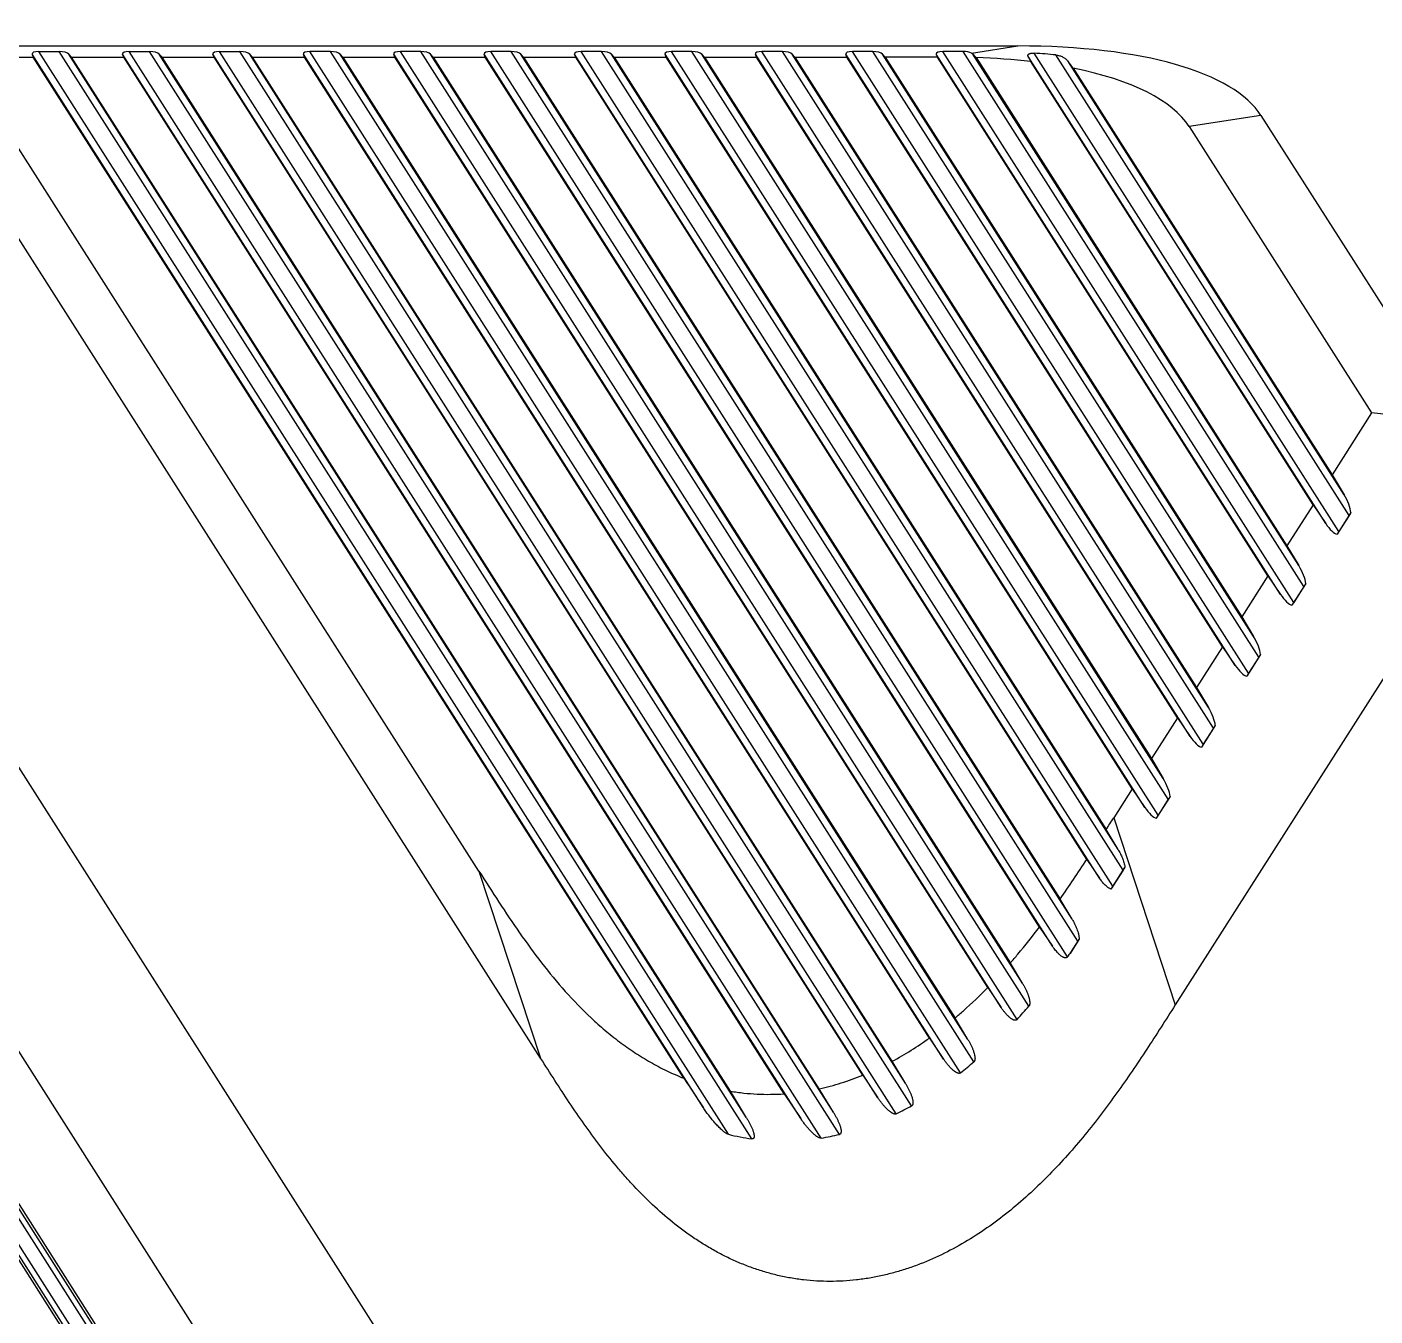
# Model space of a CAD drawing. Header units: millimetres. Extents: x 620 to 19791, y 2539 to 6969.
# Drawn here: x 14156.7 to 14253.9, y 4224.7 to 4317.7 of the extents above; entities that cross this region are included whole.
import ezdxf

# ---------------------------------------------------------------- set-up
doc = ezdxf.new("R2010")
doc.units = ezdxf.units.MM

# ---------------------------------------------------------------- blocks, each defined once
blk = doc.blocks.new('DTGFH')
at = {"color": 7, "linetype": 'Continuous'}
for p, q in [((8803.443, 4409.834), (8995.392, 4108.534)), ((8967.816, 4210.447), (8842.112, 4407.763)), ((8819.62, 4404.914), (9007.76, 4109.592)), ((8988.34, 4108.661), (8801.783, 4401.496)), ((8986.754, 4110.061), (8803.1, 4398.34)), ((8987.09, 4110.275), (8803.436, 4398.554)), ((8801.748, 4397.456), (8985.812, 4108.534)), ((8803.1, 4396.424), (8985.533, 4110.061)), ((8802.764, 4396.21), (8985.197, 4109.847)), ((8923.382, 4283.45), (9002.246, 4283.45)), ((8963.369, 4223.94), (8925.967, 4282.65)), ((8925.967, 4282.65), (8931.225, 4282.65)), ((8931.143, 4282.868), (8931.225, 4282.65)), ((8979.558, 4206.871), (8931.143, 4282.868)), ((8978.146, 4208.998), (8931.225, 4282.65)), ((8981.373, 4204.949), (8931.617, 4283.05)), ((8931.617, 4283.05), (8933.087, 4283.05)), ((8983.051, 4204.622), (8933.087, 4283.05)), ((8982.672, 4206.144), (8933.794, 4282.868)), ((8933.794, 4282.868), (8933.989, 4282.65)), ((8981.506, 4208.063), (8933.989, 4282.65)), ((8933.989, 4282.65), (8937.746, 4282.65)), ((8986.578, 4206.089), (8937.664, 4282.868)), ((8937.746, 4282.65), (8937.664, 4282.868)), ((8985.385, 4207.872), (8937.746, 4282.65)), ((8988.066, 4204.679), (8938.138, 4283.05)), ((8938.138, 4283.05), (8939.608, 4283.05)), ((8989.371, 4204.939), (8939.608, 4283.05)), ((8940.51, 4282.65), (8940.315, 4282.868)), ((8988.965, 4206.503), (8940.315, 4282.868)), ((8987.918, 4208.235), (8940.51, 4282.65)), ((8940.51, 4282.65), (8944.267, 4282.65)), ((8944.267, 4282.65), (8944.185, 4282.868)), ((8992.146, 4207.584), (8944.185, 4282.868)), ((8991.053, 4209.212), (8944.267, 4282.65)), ((8993.476, 4206.424), (8944.66, 4283.05)), ((8944.66, 4283.05), (8946.13, 4283.05)), ((8994.579, 4207), (8946.13, 4283.05)), ((8947.032, 4282.65), (8946.837, 4282.868)), ((8994.158, 4208.588), (8946.837, 4282.868)), ((8993.178, 4210.215), (8947.032, 4282.65)), ((8947.032, 4282.65), (8950.789, 4282.65)), ((8950.789, 4282.65), (8950.707, 4282.868)), ((8996.892, 4210.372), (8950.707, 4282.868)), ((8995.864, 4211.896), (8950.789, 4282.65)), ((8998.113, 4209.382), (8951.181, 4283.05)), ((8952.651, 4283.05), (8951.181, 4283.05)), ((8999.075, 4210.179), (8952.651, 4283.05)), ((8998.643, 4211.784), (8953.358, 4282.868)), ((8953.553, 4282.65), (8953.358, 4282.868)), ((8953.553, 4282.65), (8997.711, 4213.336)), ((8953.553, 4282.65), (8957.31, 4282.65)), ((8957.31, 4282.65), (8957.228, 4282.868)), ((9001.046, 4214.087), (8957.228, 4282.868)), ((9000.068, 4215.534), (8957.31, 4282.65)), ((9002.185, 4213.226), (8957.702, 4283.05)), ((8959.172, 4283.05), (8957.702, 4283.05)), ((9003.039, 4214.193), (8959.172, 4283.05)), ((9002.599, 4215.811), (8959.879, 4282.868)), ((8960.074, 4282.65), (8959.879, 4282.868)), ((8960.074, 4282.65), (9001.703, 4217.306)), ((8960.074, 4282.65), (8963.831, 4282.65)), ((9004.75, 4218.51), (8963.749, 4282.868)), ((8963.831, 4282.65), (8963.749, 4282.868)), ((9003.809, 4219.898), (8963.831, 4282.65)), ((9005.827, 4217.745), (8964.223, 4283.05)), ((8965.694, 4283.05), (8964.223, 4283.05)), ((9006.574, 4218.882), (8965.694, 4283.05)), ((9006.157, 4220.462), (8966.401, 4282.868)), ((8966.595, 4282.65), (8966.401, 4282.868)), ((8966.595, 4282.65), (9005.287, 4221.917)), ((8966.595, 4282.65), (8970.353, 4282.65)), ((8970.353, 4282.65), (8970.27, 4282.868)), ((9008.141, 4223.422), (8970.27, 4282.868)), ((9007.223, 4224.775), (8970.353, 4282.65)), ((9009.099, 4222.846), (8970.745, 4283.05)), ((8972.215, 4283.05), (8970.745, 4283.05)), ((9009.834, 4224), (8972.215, 4283.05)), ((8973.117, 4282.65), (8972.922, 4282.868)), ((9009.472, 4225.495), (8972.922, 4282.868)), ((8973.117, 4282.65), (9008.614, 4226.93)), ((8973.117, 4282.65), (8976.874, 4282.65)), ((8976.874, 4282.65), (8976.792, 4282.868)), ((9011.407, 4228.532), (8976.792, 4282.868)), ((9010.493, 4229.879), (8976.874, 4282.65)), ((9012.36, 4227.964), (8977.266, 4283.05)), ((8978.736, 4283.05), (8977.266, 4283.05)), ((9013.095, 4229.118), (8978.736, 4283.05)), ((8979.638, 4282.65), (8979.443, 4282.868)), ((9012.733, 4230.613), (8979.443, 4282.868)), ((8979.638, 4282.65), (9011.875, 4232.048)), ((8979.638, 4282.65), (8983.395, 4282.65)), ((9014.668, 4233.65), (8983.313, 4282.868)), ((8983.395, 4282.65), (8983.313, 4282.868)), ((9013.754, 4234.997), (8983.395, 4282.65)), ((9015.62, 4233.082), (8983.787, 4283.05)), ((8985.257, 4283.05), (8983.787, 4283.05)), ((9016.355, 4234.236), (8985.257, 4283.05)), ((9015.994, 4235.731), (8985.964, 4282.868)), ((8986.159, 4282.65), (8985.964, 4282.868)), ((8986.159, 4282.65), (9015.136, 4237.166)), ((8986.159, 4282.65), (8989.916, 4282.65)), ((9017.929, 4238.768), (8989.834, 4282.868)), ((8989.916, 4282.65), (8989.834, 4282.868)), ((9017.014, 4240.115), (8989.916, 4282.65)), ((9018.881, 4238.2), (8990.309, 4283.05)), ((8991.779, 4283.05), (8990.309, 4283.05)), ((9019.616, 4239.354), (8991.779, 4283.05)), ((9019.254, 4240.849), (8992.486, 4282.868)), ((8992.681, 4282.65), (8992.486, 4282.868)), ((8992.681, 4282.65), (9018.396, 4242.285)), ((8996.438, 4282.65), (8992.681, 4282.65)), ((8996.356, 4282.868), (8996.438, 4282.65)), ((9021.189, 4243.887), (8996.356, 4282.868)), ((9020.275, 4245.233), (8996.438, 4282.65)), ((9022.142, 4243.319), (8996.83, 4283.05)), ((8998.3, 4283.05), (8996.83, 4283.05)), ((9022.877, 4244.473), (8998.3, 4283.05)), ((8998.91, 4282.935), (9002.246, 4283.45)), ((9022.515, 4245.967), (8999.008, 4282.865)), ((8999.226, 4282.612), (9021.657, 4247.403)), ((9024.45, 4249.005), (9002.988, 4282.693)), ((9025.402, 4248.437), (9003.428, 4282.93)), ((9026.137, 4249.591), (9004.979, 4282.804)), ((9023.536, 4250.352), (9003.169, 4282.32)), ((9025.776, 4251.086), (9005.844, 4282.372)), ((9006.237, 4281.843), (9024.918, 4252.521)), ((9019.783, 4278.439), (9014.602, 4277.639)), ((9019.783, 4278.439), (9033.867, 4256.332)), ((9014.602, 4277.639), (9027.761, 4256.983)), ((9027.761, 4256.983), (9024.918, 4252.521)), ((9033.867, 4256.332), (9027.761, 4256.983)), ((9024.918, 4252.521), (9025.776, 4251.086)), ((9023.536, 4250.352), (9021.657, 4247.403)), ((9023.536, 4250.352), (9024.45, 4249.005)), ((9026.271, 4249.793), (9025.274, 4248.226)), ((9026.137, 4249.591), (9025.402, 4248.437)), ((9035.367, 4248.45), (9013.602, 4214.286)), ((9021.657, 4247.403), (9022.515, 4245.967)), ((9020.275, 4245.233), (9018.396, 4242.285)), ((9020.275, 4245.233), (9021.189, 4243.887)), ((9023.011, 4244.674), (9022.013, 4243.108)), ((9022.877, 4244.473), (9022.142, 4243.319)), ((9018.396, 4242.285), (9019.254, 4240.849)), ((9017.014, 4240.115), (9015.136, 4237.166)), ((9017.014, 4240.115), (9017.929, 4238.768)), ((9019.75, 4239.556), (9018.752, 4237.99)), ((9019.616, 4239.354), (9018.881, 4238.2)), ((9015.136, 4237.166), (9015.994, 4235.731)), ((9013.754, 4234.997), (9011.875, 4232.048)), ((9013.754, 4234.997), (9014.668, 4233.65)), ((9016.489, 4234.438), (9015.492, 4232.872)), ((9016.355, 4234.236), (9015.62, 4233.082)), ((9011.875, 4232.048), (9012.733, 4230.613)), ((9010.493, 4229.879), (9009.156, 4227.779)), ((9010.493, 4229.879), (9011.407, 4228.532)), ((9013.229, 4229.32), (9012.231, 4227.754)), ((9013.095, 4229.118), (9012.36, 4227.964)), ((9009.156, 4227.779), (9013.602, 4214.286)), ((9009.472, 4225.495), (9008.614, 4226.93)), ((9007.223, 4224.775), (9008.141, 4223.422)), ((9008.972, 4222.638), (9009.968, 4224.202)), ((8963.369, 4223.94), (8967.816, 4210.447)), ((9009.834, 4224), (9009.099, 4222.846)), ((9006.157, 4220.462), (9005.287, 4221.917)), ((9003.809, 4219.898), (9004.75, 4218.51)), ((9006.014, 4218.003), (9006.657, 4219.009)), ((9006.574, 4218.882), (9006.014, 4218.003)), ((9002.599, 4215.811), (9001.703, 4217.306)), ((9000.068, 4215.534), (9001.046, 4214.087)), ((8998.643, 4211.784), (8997.711, 4213.336)), ((8995.864, 4211.896), (8996.892, 4210.372)), ((8994.158, 4208.588), (8993.178, 4210.215)), ((8991.053, 4209.212), (8992.146, 4207.584)), ((8982.672, 4206.144), (8981.506, 4208.063)), ((8985.385, 4207.872), (8986.578, 4206.089)), ((8988.965, 4206.503), (8987.918, 4208.235))]:
    blk.add_line(p, q, dxfattribs=at)
for centre, radius, start, end in [((8948.586, 4259.27), 70.717, 324.04162, 324.29953), ((8969.634, 4242.834), 44.002, 317.71021, 319.39028), ((8979.081, 4233.321), 30.583, 308.48577, 310.82713), ((8983.536, 4226.809), 22.679, 295.99308, 299.13764), ((8985.372, 4221.01), 16.551, 256.01872, 261.94077), ((8985.224, 4222.305), 17.854, 279.15978, 283.42881)]:
    blk.add_arc(centre, radius, start, end, dxfattribs=at)
for centre, major_axis, ratio, start_param, end_param in [((8931.744, 4282.85), (0.606, -0.047), 0.320744, 1.807284, 3.290814), ((8933.215, 4282.85), (0.606, -0.047), 0.320744, 0.323754, 1.807284), ((8938.266, 4282.85), (0.606, -0.047), 0.320744, 1.807284, 3.290814), ((8939.736, 4282.85), (0.606, -0.047), 0.320744, 0.323754, 1.807284), ((8944.787, 4282.85), (0.606, -0.047), 0.320744, 1.807284, 3.290814), ((8946.257, 4282.85), (0.606, -0.047), 0.320744, 0.323754, 1.807284), ((8951.308, 4282.85), (0.606, -0.047), 0.320744, 1.807284, 3.290814), ((8952.778, 4282.85), (0.606, -0.047), 0.320744, 0.323754, 1.807284), ((8957.83, 4282.85), (0.606, -0.047), 0.320744, 1.807284, 3.290814), ((8959.3, 4282.85), (0.606, -0.047), 0.320744, 0.323754, 1.807284), ((8964.351, 4282.85), (0.606, -0.047), 0.320744, 1.807284, 3.290814), ((8965.821, 4282.85), (0.606, -0.047), 0.320744, 0.323754, 1.807284), ((8970.872, 4282.85), (0.606, -0.047), 0.320744, 1.807284, 3.290814), ((8972.342, 4282.85), (0.606, -0.047), 0.320744, 0.323754, 1.807284), ((8977.393, 4282.85), (0.606, -0.047), 0.320744, 1.807284, 3.290814), ((8978.864, 4282.85), (0.606, -0.047), 0.320744, 0.323754, 1.807284), ((8983.915, 4282.85), (0.606, -0.047), 0.320744, 1.807284, 3.290814), ((8985.385, 4282.85), (0.606, -0.047), 0.320744, 0.323754, 1.807284), ((8990.436, 4282.85), (0.606, -0.047), 0.320744, 1.807284, 3.290814), ((8991.906, 4282.85), (0.606, -0.047), 0.320744, 0.323754, 1.807284), ((8996.957, 4282.85), (0.606, -0.047), 0.320744, 1.807284, 3.290814), ((8998.427, 4282.85), (0.606, -0.047), 0.320744, 0.675032, 1.807284), ((9003.8, 4274.405), (-5.747, 9.225), 0.08354, -0.528876, -0.465119), ((8987.443, 4271.88), (-27.729, -4.281), 0.356408, -2.227773, -2.063972), ((8992.624, 4272.68), (27.729, 4.281), 0.356408, 0.155363, 1.162012), ((9008.587, 4275.144), (-6.071, 9.173), 0.08773, 0.548699, 0.616611), ((8990.033, 4272.28), (27.729, 4.281), 0.356408, 0.947583, 1.012536), ((9009.528, 4275.29), (-5.747, 9.225), 0.08354, -0.834036, -0.749139), ((8987.443, 4271.88), (-27.729, -4.281), 0.356408, -2.98623, -2.369132), ((9025.409, 4250.734), (-0.753, 1.34), 0.321086, -2.512347, -1.48786), ((9026.163, 4249.55), (0.295, 0.466), 0.079183, 1.074563, 1.533606), ((9024.674, 4249.58), (-0.753, 1.34), 0.321086, -4.454919, -3.430431), ((9025.428, 4248.396), (0.295, 0.466), 0.079183, 1.533606, 1.992648), ((9022.149, 4245.615), (-0.753, 1.34), 0.321086, -2.512347, -1.48786), ((9022.903, 4244.432), (0.295, 0.466), 0.079183, 1.074563, 1.533606), ((9021.414, 4244.462), (-0.753, 1.34), 0.321086, -4.454919, -3.430431), ((9022.168, 4243.278), (0.295, 0.466), 0.079183, 1.533606, 1.992648), ((9018.888, 4240.497), (-0.753, 1.34), 0.321086, -2.512347, -1.48786), ((9019.642, 4239.314), (0.295, 0.466), 0.079183, 1.074563, 1.533606), ((9018.153, 4239.343), (-0.753, 1.34), 0.321086, -4.454919, -3.430431), ((9018.907, 4238.16), (0.295, 0.466), 0.079183, 1.533606, 1.992648), ((9015.627, 4235.379), (-0.753, 1.34), 0.321086, -2.512347, -1.48786), ((9016.381, 4234.195), (0.295, 0.466), 0.079183, 1.074563, 1.533606), ((9014.892, 4234.225), (-0.753, 1.34), 0.321086, -4.454919, -3.430431), ((9015.646, 4233.042), (0.295, 0.466), 0.079183, 1.533606, 1.992648), ((9012.367, 4230.261), (-0.753, 1.34), 0.321086, -2.512347, -1.48786), ((9013.121, 4229.077), (0.295, 0.466), 0.079183, 1.074563, 1.533606), ((9011.632, 4229.107), (-0.753, 1.34), 0.321086, -4.454919, -3.430431), ((9012.386, 4227.923), (0.295, 0.466), 0.079183, 1.533606, 1.992648), ((9009.86, 4223.959), (0.295, 0.466), 0.079183, 1.074614, 1.533606), ((9009.125, 4222.805), (0.295, 0.466), 0.079183, 1.533606, 1.985946), ((9006.599, 4218.841), (0.295, 0.466), 0.079183, 1.252959, 1.533606)]:
    blk.add_ellipse(centre, major_axis=major_axis, ratio=ratio, start_param=start_param, end_param=end_param, dxfattribs=at)
for points, knots in [([(8998.91, 4282.935), (8998.93, 4282.926), (8998.957, 4282.91), (8998.989, 4282.885), (8999.003, 4282.872), (8999.008, 4282.865)], [0, 0, 0, 0, 0.538309, 0.778937, 1, 1, 1, 1]), ([(9002.988, 4282.693), (9002.984, 4282.702), (9002.977, 4282.719), (9002.972, 4282.745), (9002.971, 4282.771), (9002.977, 4282.797), (9002.989, 4282.821), (9003.008, 4282.844), (9003.033, 4282.864), (9003.064, 4282.882), (9003.1, 4282.898), (9003.14, 4282.91), (9003.184, 4282.92), (9003.247, 4282.929), (9003.328, 4282.934), (9003.394, 4282.932), (9003.428, 4282.93)], [0, 0, 0, 0, 0.046608, 0.090866, 0.1336, 0.176238, 0.220668, 0.268836, 0.322229, 0.381579, 0.446846, 0.517392, 0.592287, 0.67052, 0.833316, 1, 1, 1, 1]), ([(9004.979, 4282.804), (9005.025, 4282.799), (9005.115, 4282.785), (9005.247, 4282.751), (9005.371, 4282.708), (9005.487, 4282.655), (9005.594, 4282.595), (9005.69, 4282.528), (9005.774, 4282.454), (9005.823, 4282.4), (9005.844, 4282.372)], [0, 0, 0, 0, 0.13993, 0.277115, 0.410235, 0.538663, 0.662088, 0.78029, 0.893039, 1, 1, 1, 1]), ([(9009.472, 4225.495), (9009.532, 4225.396), (9009.615, 4225.244), (9009.715, 4225.036), (9009.784, 4224.876), (9009.846, 4224.713), (9009.9, 4224.547), (9009.936, 4224.405), (9009.958, 4224.289), (9009.965, 4224.231), (9009.968, 4224.202)], [0, 0, 0, 0, 0.248066, 0.372477, 0.49716, 0.622158, 0.747538, 0.873407, 0.936597, 1, 1, 1, 1]), ([(9005.287, 4221.917), (9005.619, 4222.387), (9006.271, 4223.335), (9006.908, 4224.294), (9007.223, 4224.775)], [0, 0, 0, 0, 0.499999, 1, 1, 1, 1]), ([(8963.369, 4223.94), (8963.848, 4223.189), (8964.806, 4221.686), (8966.292, 4219.463), (8967.869, 4217.302), (8969.572, 4215.24), (8971.123, 4213.636), (8972.454, 4212.449), (8973.498, 4211.614), (8974.591, 4210.842), (8975.73, 4210.14), (8976.914, 4209.518), (8977.731, 4209.161), (8978.146, 4208.998)], [0, 0, 0, 0, 0.125002, 0.250005, 0.375005, 0.5, 0.624982, 0.687488, 0.749992, 0.812496, 0.874998, 0.937499, 1, 1, 1, 1]), ([(9008.972, 4222.638), (9008.949, 4222.644), (9008.903, 4222.66), (9008.838, 4222.692), (9008.776, 4222.73), (9008.717, 4222.772), (9008.661, 4222.818), (9008.588, 4222.882), (9008.502, 4222.966), (9008.405, 4223.074), (9008.282, 4223.224), (9008.196, 4223.342), (9008.141, 4223.422)], [0, 0, 0, 0, 0.062469, 0.124776, 0.187046, 0.249325, 0.311637, 0.373991, 0.498821, 0.623847, 0.749063, 1, 1, 1, 1]), ([(9006.157, 4220.462), (9006.19, 4220.407), (9006.254, 4220.296), (9006.343, 4220.125), (9006.425, 4219.949), (9006.499, 4219.77), (9006.564, 4219.587), (9006.609, 4219.431), (9006.636, 4219.303), (9006.652, 4219.206), (9006.66, 4219.108), (9006.66, 4219.042), (9006.657, 4219.009)], [0, 0, 0, 0, 0.1238, 0.247819, 0.372084, 0.496633, 0.621529, 0.746873, 0.809784, 0.872897, 0.936271, 1, 1, 1, 1]), ([(9001.703, 4217.306), (9001.886, 4217.516), (9002.609, 4218.363), (9003.303, 4219.234), (9003.809, 4219.898)], [0, 0, 0, 0, 0.250015, 1, 1, 1, 1]), ([(9005.827, 4217.745), (9005.818, 4217.732), (9005.802, 4217.714), (9005.776, 4217.697), (9005.754, 4217.686), (9005.732, 4217.679), (9005.702, 4217.674), (9005.671, 4217.674), (9005.64, 4217.678), (9005.611, 4217.685), (9005.575, 4217.696), (9005.533, 4217.713), (9005.479, 4217.74), (9005.415, 4217.78), (9005.343, 4217.833), (9005.274, 4217.891), (9005.207, 4217.952), (9005.144, 4218.016), (9005.061, 4218.104), (9004.964, 4218.218), (9004.853, 4218.361), (9004.783, 4218.46), (9004.75, 4218.51)], [0, 0, 0, 0, 0.03275, 0.049071, 0.065281, 0.081375, 0.097345, 0.128952, 0.144664, 0.160323, 0.191521, 0.222634, 0.2537, 0.315747, 0.377783, 0.439836, 0.50192, 0.564041, 0.626202, 0.750635, 0.875235, 1, 1, 1, 1]), ([(8997.711, 4213.336), (8997.916, 4213.51), (8998.727, 4214.214), (8999.504, 4214.958), (9000.068, 4215.534)], [0, 0, 0, 0, 0.250031, 1, 1, 1, 1]), ([(9002.599, 4215.811), (9002.636, 4215.75), (9002.707, 4215.626), (9002.805, 4215.435), (9002.895, 4215.239), (9002.962, 4215.072), (9003.009, 4214.936), (9003.04, 4214.832), (9003.067, 4214.727), (9003.089, 4214.62), (9003.1, 4214.53), (9003.105, 4214.457), (9003.104, 4214.402), (9003.1, 4214.347), (9003.091, 4214.302), (9003.08, 4214.266), (9003.066, 4214.232), (9003.051, 4214.207), (9003.039, 4214.193)], [0, 0, 0, 0, 0.123664, 0.2475, 0.371542, 0.49584, 0.558118, 0.6205, 0.683009, 0.74568, 0.80857, 0.840136, 0.871803, 0.903596, 0.935548, 0.951604, 0.967715, 1, 1, 1, 1]), ([(9013.602, 4214.286), (9013.261, 4213.75), (9012.578, 4212.679), (9011.542, 4211.079), (9010.484, 4209.494), (9009.03, 4207.41), (9007.494, 4205.383), (9005.846, 4203.448), (9004.548, 4202.052), (9003.181, 4200.723), (9001.742, 4199.472), (9000.226, 4198.315), (8998.632, 4197.267), (8996.96, 4196.347), (8995.507, 4195.703), (8994.311, 4195.271), (8993.4, 4194.991), (8992.476, 4194.757), (8991.54, 4194.573), (8990.596, 4194.439), (8989.646, 4194.358), (8988.693, 4194.331), (8987.74, 4194.358), (8986.79, 4194.441), (8985.846, 4194.578), (8984.912, 4194.77), (8983.991, 4195.015), (8983.085, 4195.311), (8982.196, 4195.657), (8981.327, 4196.049), (8980.479, 4196.486), (8979.654, 4196.964), (8978.586, 4197.652), (8977.31, 4198.6), (8975.875, 4199.857), (8974.755, 4200.984), (8973.9, 4201.925), (8973.073, 4202.889), (8972.083, 4204.132), (8970.958, 4205.671), (8969.882, 4207.244), (8968.84, 4208.84), (8968.157, 4209.911), (8967.816, 4210.447)], [0, 0, 0, 0, 0.031249, 0.062498, 0.093748, 0.124998, 0.187492, 0.218743, 0.249993, 0.281244, 0.312494, 0.343743, 0.374991, 0.406237, 0.437482, 0.453109, 0.468735, 0.484362, 0.499988, 0.515614, 0.531241, 0.546867, 0.562493, 0.578119, 0.593745, 0.609372, 0.624998, 0.640624, 0.656251, 0.671877, 0.687503, 0.70313, 0.718756, 0.750003, 0.78125, 0.8125, 0.828126, 0.843753, 0.875003, 0.906253, 0.937502, 0.968751, 1, 1, 1, 1]), ([(9002.185, 4213.226), (9002.179, 4213.22), (9002.167, 4213.208), (9002.146, 4213.194), (9002.124, 4213.184), (9002.092, 4213.174), (9002.051, 4213.172), (9002.002, 4213.178), (9001.956, 4213.191), (9001.911, 4213.209), (9001.868, 4213.23), (9001.812, 4213.261), (9001.746, 4213.306), (9001.67, 4213.364), (9001.598, 4213.427), (9001.528, 4213.493), (9001.461, 4213.561), (9001.397, 4213.632), (9001.334, 4213.704), (9001.253, 4213.803), (9001.155, 4213.93), (9001.082, 4214.034), (9001.046, 4214.087)], [0, 0, 0, 0, 0.016332, 0.032631, 0.048843, 0.064956, 0.096818, 0.128388, 0.159772, 0.19104, 0.222238, 0.253392, 0.31561, 0.377787, 0.43995, 0.502114, 0.564288, 0.626475, 0.68868, 0.750904, 0.875406, 1, 1, 1, 1]), ([(8993.178, 4210.215), (8993.643, 4210.465), (8994.557, 4210.999), (8995.434, 4211.589), (8995.864, 4211.896)], [0, 0, 0, 0, 0.499994, 1, 1, 1, 1]), ([(8998.643, 4211.784), (8998.68, 4211.723), (8998.751, 4211.599), (8998.851, 4211.408), (8998.927, 4211.246), (8998.982, 4211.114), (8999.021, 4211.013), (8999.057, 4210.912), (8999.089, 4210.808), (8999.117, 4210.704), (8999.135, 4210.616), (8999.146, 4210.544), (8999.151, 4210.49), (8999.154, 4210.435), (8999.153, 4210.381), (8999.147, 4210.326), (8999.137, 4210.281), (8999.124, 4210.247), (8999.111, 4210.222), (8999.095, 4210.199), (8999.082, 4210.185), (8999.075, 4210.179)], [0, 0, 0, 0, 0.123997, 0.248079, 0.372276, 0.434435, 0.49664, 0.558903, 0.621237, 0.683663, 0.746213, 0.777556, 0.808956, 0.840428, 0.871993, 0.903684, 0.935545, 0.951571, 0.967661, 0.983815, 1, 1, 1, 1]), ([(8998.113, 4209.382), (8998.106, 4209.376), (8998.091, 4209.366), (8998.066, 4209.356), (8998.04, 4209.349), (8998.004, 4209.346), (8997.96, 4209.35), (8997.909, 4209.364), (8997.86, 4209.383), (8997.813, 4209.405), (8997.768, 4209.431), (8997.709, 4209.468), (8997.639, 4209.519), (8997.559, 4209.585), (8997.483, 4209.654), (8997.409, 4209.727), (8997.337, 4209.802), (8997.245, 4209.904), (8997.135, 4210.037), (8997.009, 4210.202), (8996.93, 4210.315), (8996.892, 4210.372)], [0, 0, 0, 0, 0.016229, 0.032419, 0.04853, 0.064557, 0.096336, 0.127907, 0.159339, 0.19068, 0.221959, 0.253195, 0.31557, 0.377875, 0.440138, 0.502375, 0.564595, 0.626804, 0.751198, 0.875592, 1, 1, 1, 1]), ([(8978.146, 4208.998), (8978.264, 4208.821), (8978.734, 4208.112), (8979.205, 4207.403), (8979.558, 4206.871)], [0, 0, 0, 0, 0.250111, 1, 1, 1, 1]), ([(8987.918, 4208.235), (8988.453, 4208.352), (8989.513, 4208.634), (8990.545, 4209.006), (8991.053, 4209.212)], [0, 0, 0, 0, 0.499991, 1, 1, 1, 1]), ([(8981.506, 4208.063), (8981.826, 4208.009), (8982.469, 4207.92), (8983.44, 4207.844), (8984.413, 4207.825), (8985.061, 4207.85), (8985.385, 4207.872)], [0, 0, 0, 0, 0.25, 0.499999, 0.749999, 1, 1, 1, 1]), ([(8994.158, 4208.588), (8994.195, 4208.527), (8994.267, 4208.402), (8994.367, 4208.212), (8994.444, 4208.051), (8994.501, 4207.919), (8994.541, 4207.819), (8994.578, 4207.718), (8994.611, 4207.615), (8994.639, 4207.511), (8994.658, 4207.423), (8994.669, 4207.352), (8994.674, 4207.298), (8994.676, 4207.244), (8994.675, 4207.19), (8994.667, 4207.136), (8994.654, 4207.091), (8994.638, 4207.058), (8994.622, 4207.035), (8994.603, 4207.015), (8994.587, 4207.004), (8994.579, 4207)], [0, 0, 0, 0, 0.124399, 0.248796, 0.37321, 0.435435, 0.497677, 0.559941, 0.622237, 0.68458, 0.746995, 0.778249, 0.809544, 0.840895, 0.872327, 0.903879, 0.935613, 0.951602, 0.967671, 0.983815, 1, 1, 1, 1]), ([(8981.373, 4204.949), (8981.359, 4204.953), (8981.332, 4204.961), (8981.28, 4204.983), (8981.217, 4205.015), (8981.146, 4205.06), (8981.077, 4205.109), (8981.011, 4205.16), (8980.924, 4205.232), (8980.82, 4205.325), (8980.7, 4205.442), (8980.583, 4205.562), (8980.47, 4205.684), (8980.323, 4205.851), (8980.145, 4206.065), (8979.941, 4206.328), (8979.745, 4206.596), (8979.619, 4206.779), (8979.558, 4206.871)], [0, 0, 0, 0, 0.015862, 0.031711, 0.063344, 0.094914, 0.126429, 0.157897, 0.189325, 0.252082, 0.314738, 0.37731, 0.439813, 0.502255, 0.626972, 0.751497, 0.87584, 1, 1, 1, 1]), ([(8993.476, 4206.424), (8993.467, 4206.42), (8993.448, 4206.413), (8993.419, 4206.408), (8993.39, 4206.408), (8993.351, 4206.412), (8993.304, 4206.424), (8993.249, 4206.444), (8993.197, 4206.47), (8993.147, 4206.499), (8993.099, 4206.53), (8993.037, 4206.574), (8992.961, 4206.633), (8992.875, 4206.708), (8992.792, 4206.787), (8992.712, 4206.869), (8992.634, 4206.953), (8992.534, 4207.067), (8992.413, 4207.214), (8992.276, 4207.396), (8992.189, 4207.521), (8992.146, 4207.584)], [0, 0, 0, 0, 0.016119, 0.032202, 0.048219, 0.064174, 0.095895, 0.127471, 0.158945, 0.190344, 0.221688, 0.252989, 0.315492, 0.377907, 0.440258, 0.502562, 0.564826, 0.62706, 0.751445, 0.875752, 1, 1, 1, 1]), ([(8982.672, 4206.144), (8982.71, 4206.081), (8982.785, 4205.955), (8982.873, 4205.794), (8982.941, 4205.663), (8982.989, 4205.565), (8983.035, 4205.465), (8983.079, 4205.364), (8983.119, 4205.263), (8983.156, 4205.159), (8983.183, 4205.072), (8983.2, 4205.002), (8983.212, 4204.948), (8983.22, 4204.894), (8983.225, 4204.84), (8983.225, 4204.786), (8983.219, 4204.741), (8983.209, 4204.706), (8983.198, 4204.681), (8983.182, 4204.659), (8983.161, 4204.64), (8983.136, 4204.627), (8983.108, 4204.621), (8983.08, 4204.619), (8983.061, 4204.621), (8983.051, 4204.622)], [0, 0, 0, 0, 0.125533, 0.250889, 0.313498, 0.376053, 0.43855, 0.500982, 0.56334, 0.625611, 0.687775, 0.718814, 0.749817, 0.78078, 0.811698, 0.842572, 0.873413, 0.888869, 0.904368, 0.919961, 0.935701, 0.951619, 0.967681, 0.983833, 1, 1, 1, 1]), ([(8988.066, 4204.679), (8988.044, 4204.675), (8988.01, 4204.676), (8987.967, 4204.686), (8987.924, 4204.698), (8987.873, 4204.719), (8987.814, 4204.75), (8987.757, 4204.785), (8987.684, 4204.834), (8987.597, 4204.901), (8987.497, 4204.986), (8987.401, 4205.076), (8987.308, 4205.169), (8987.188, 4205.296), (8987.045, 4205.46), (8986.881, 4205.664), (8986.725, 4205.874), (8986.626, 4206.017), (8986.578, 4206.089)], [0, 0, 0, 0, 0.031893, 0.047827, 0.063722, 0.095395, 0.126968, 0.158465, 0.189903, 0.252637, 0.315244, 0.377756, 0.440192, 0.502566, 0.627153, 0.751573, 0.875852, 1, 1, 1, 1]), ([(8988.965, 4206.503), (8989.002, 4206.442), (8989.075, 4206.317), (8989.16, 4206.159), (8989.224, 4206.03), (8989.27, 4205.932), (8989.314, 4205.834), (8989.355, 4205.734), (8989.393, 4205.633), (8989.428, 4205.531), (8989.457, 4205.427), (8989.477, 4205.339), (8989.488, 4205.268), (8989.493, 4205.215), (8989.495, 4205.161), (8989.492, 4205.106), (8989.483, 4205.062), (8989.471, 4205.028), (8989.459, 4205.003), (8989.442, 4204.981), (8989.422, 4204.962), (8989.398, 4204.947), (8989.38, 4204.941), (8989.371, 4204.939)], [0, 0, 0, 0, 0.12488, 0.249672, 0.312039, 0.374385, 0.436711, 0.499017, 0.561304, 0.623575, 0.685833, 0.748087, 0.779227, 0.810382, 0.841564, 0.872799, 0.904134, 0.919888, 0.935721, 0.951655, 0.967687, 0.98382, 1, 1, 1, 1])]:
    blk.add_open_spline(points, degree=3, knots=knots, dxfattribs=at)
blk.add_open_spline([(9008.614, 4226.93), (9008.795, 4227.213), (9008.975, 4227.496), (9009.156, 4227.779)], degree=3, dxfattribs=at)
blk = doc.blocks.new('*U116')
blk.add_blockref('DTGFH', (-9101.048, -4276.2))
blk = doc.blocks.new('*U117')
at = {"color": 0, "linetype": 'ByBlock', "lineweight": -2, "transparency": 16777216}
blk.add_blockref('*U116', (0, 337.5), dxfattribs=at)

msp = doc.modelspace()

# ---------------------------------------------------------------- block references
msp.add_blockref('*U117', (14326.96016, 3971.56341))

doc.saveas('drawing.dxf')
